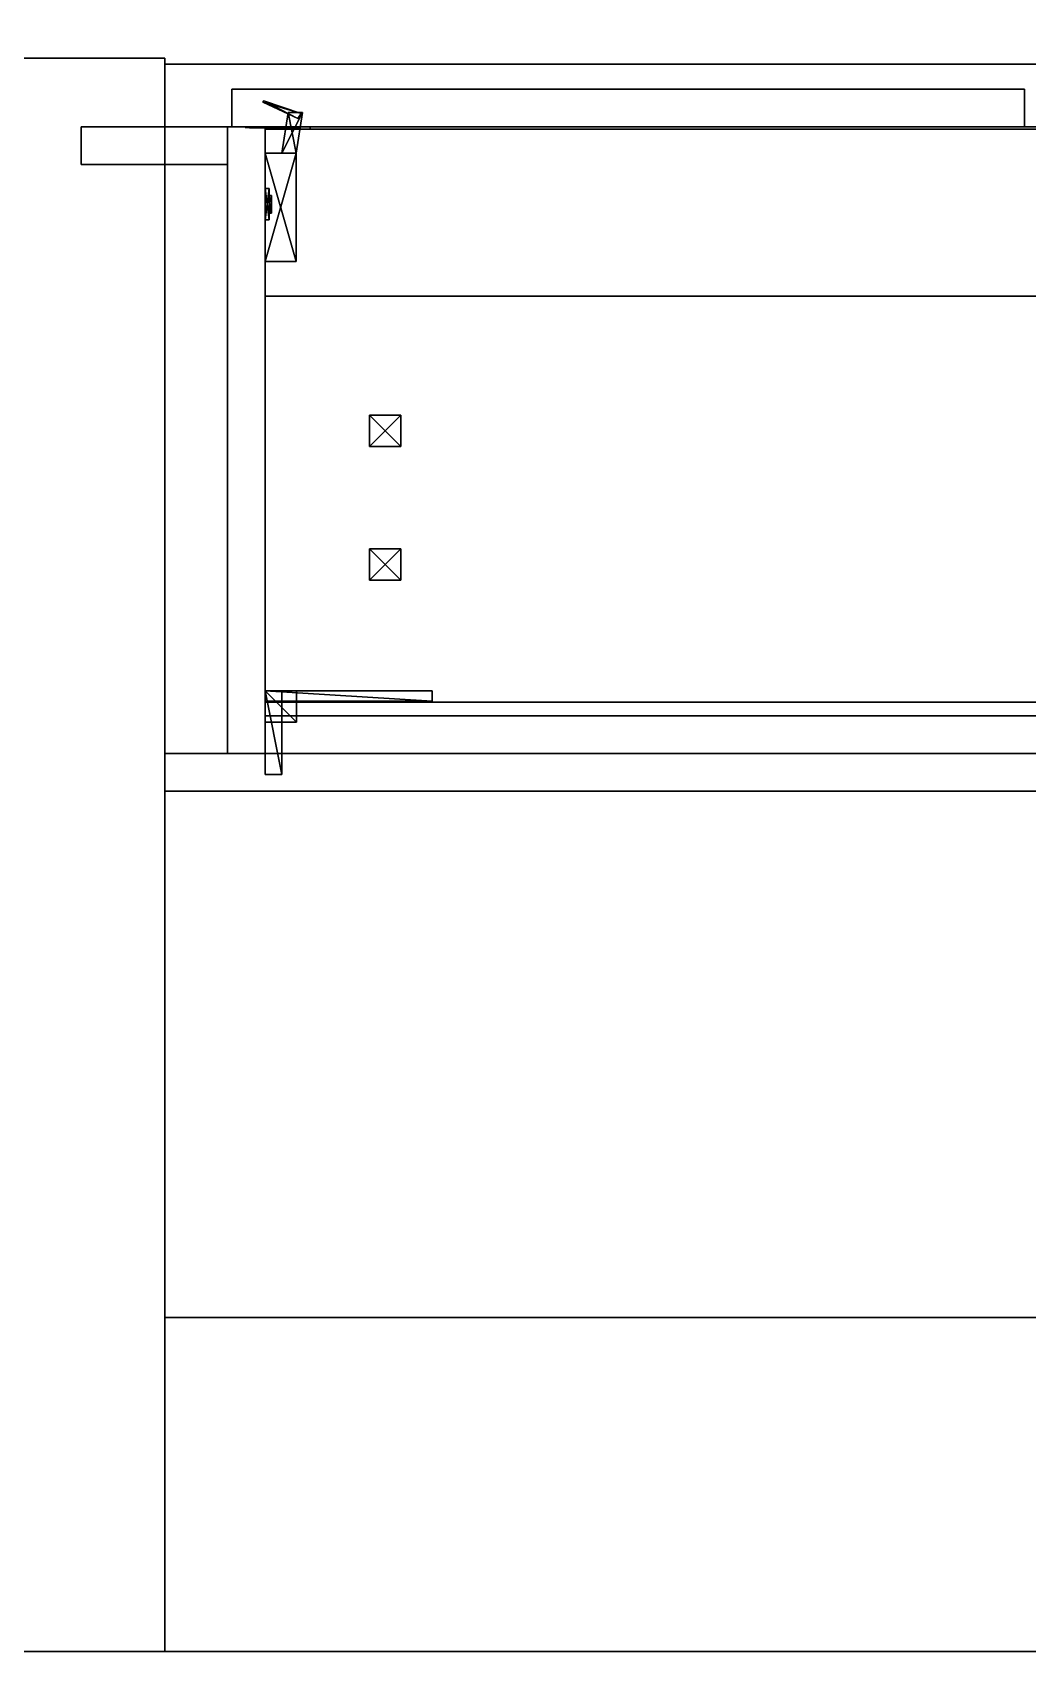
# Model space of a CAD drawing. Extents: x 0 to 6014, y -2463 to 0.
# Drawn here: x 2194 to 2670, y -2463 to -1688 of the extents above; entities that cross this region are included whole.
import ezdxf

# ---------------------------------------------------------------- set-up
doc = ezdxf.new("R2010")
doc.units = 0
for name, color, linetype in [('LAYER0', 7, 'CONTINUOUS'), ('LAYER1', 7, 'CONTINUOUS'), ('LAYER381', 7, 'CONTINUOUS'), ('LAYER426', 7, 'CONTINUOUS'), ('LAYER428', 7, 'CONTINUOUS'), ('LAYER437', 2, 'CONTINUOUS'), ('LAYER438', 7, 'CONTINUOUS'), ('LAYER439', 253, 'CONTINUOUS'), ('LAYER440', 253, 'CONTINUOUS'), ('LAYER441', 253, 'CONTINUOUS'), ('LAYER442', 253, 'CONTINUOUS'), ('LAYER443', 253, 'CONTINUOUS'), ('LAYER444', 253, 'CONTINUOUS'), ('LAYER445', 7, 'CONTINUOUS'), ('LAYER446', 7, 'CONTINUOUS'), ('LAYER447', 7, 'CONTINUOUS'), ('LAYER448', 28, 'CONTINUOUS'), ('LAYER449', 253, 'CONTINUOUS'), ('LAYER450', 28, 'CONTINUOUS'), ('LAYER451', 253, 'CONTINUOUS'), ('LAYER452', 251, 'CONTINUOUS'), ('LAYER459', 253, 'CONTINUOUS'), ('LAYER460', 253, 'CONTINUOUS'), ('LAYER562', 251, 'CONTINUOUS'), ('LAYER564', 251, 'CONTINUOUS')]:
    doc.layers.add(name, color=color, linetype=linetype)

msp = doc.modelspace()

# ---------------------------------------------------------------- linework, layer by layer
at = {"layer": 'LAYER0'}
for points, invisible_edges in [([(1510, -275), (4585, -10), (2107, -1850), (1510, -275)], 7), ([(1510, -10, 5), (2107, -1850, 5), (4585, -10, 5), (1510, -10, 5)], 3), ([(2107, -1850), (4585, -10), (2107, -2463), (2107, -1850)], 3), ([(2107, -2463), (4585, -10), (4585, -650), (2107, -2463)], 5), ([(4585, -10, 5), (2107, -1850, 5), (4585, -650, 5), (4585, -10, 5)], 3), ([(2107, -2463), (4585, -650), (6013.69, -2463), (2107, -2463)], 3), ([(2107, -1850, 5), (6013.69, -2463, 5), (4585, -650, 5), (2107, -1850, 5)], 7), ([(6013.69, -2463, 5), (2107, -1850, 5), (2107, -2463, 5), (6013.69, -2463, 5)], 1), ([(6013.69, -2463, 5), (2107, -2463), (6013.69, -2463), (6013.69, -2463, 5)], 1), ([(2107, -2463), (6013.69, -2463, 5), (2107, -2463, 5), (2107, -2463)], 1)]:
    msp.add_3dface(points, dxfattribs=dict(at, invisible_edges=invisible_edges))
at = {"layer": 'LAYER1'}
for points, invisible_edges in [([(2107, -1850, 5), (150, -1700, 5), (2257, -1700, 5), (2107, -1850, 5)], 5), ([(150, -1700, 2554), (2257, -1700, 5), (150, -1700, 5), (150, -1700, 2554)], 1), ([(2257, -1700, 5), (150, -1700, 2554), (2257, -1700, 2554), (2257, -1700, 5)], 1), ([(2107, -1850, 5), (2257, -1700, 5), (2107, -2463, 5), (2107, -1850, 5)], 3), ([(2107, -2463, 5), (2257, -1700, 5), (2257, -2463, 5), (2107, -2463, 5)], 1), ([(2257, -1700, 5), (2257, -2463, 2554), (2257, -2463, 5), (2257, -1700, 5)], 1), ([(2257, -2463, 2554), (2257, -1700, 5), (2257, -1700, 2554), (2257, -2463, 2554)], 1), ([(2257, -2463, 2554), (2107, -2463, 5), (2257, -2463, 5), (2257, -2463, 2554)], 1), ([(2107, -2463, 5), (2257, -2463, 2554), (2107, -2463, 2554), (2107, -2463, 5)], 1)]:
    msp.add_3dface(points, dxfattribs=dict(at, invisible_edges=invisible_edges))
at = {"layer": 'LAYER381', "invisible_edges": 1}
for points in [[(3612, -1703, 895), (2257, -2303, 895), (2257, -1703, 895), (3612, -1703, 895)], [(2257, -2303, 895), (3612, -1703, 895), (3612, -2303, 895), (2257, -2303, 895)], [(2257, -1703, 915), (3612, -1703, 895), (2257, -1703, 895), (2257, -1703, 915)], [(3612, -1703, 895), (2257, -1703, 915), (3612, -1703, 915), (3612, -1703, 895)], [(2257, -1703, 915), (2257, -2303, 895), (2257, -2303, 915), (2257, -1703, 915)], [(2257, -2303, 895), (2257, -1703, 915), (2257, -1703, 895), (2257, -2303, 895)], [(3612, -2303, 915), (2257, -1703, 915), (2257, -2303, 915), (3612, -2303, 915)], [(2257, -1703, 915), (3612, -2303, 915), (3612, -1703, 915), (2257, -1703, 915)], [(3612, -2303, 915), (2257, -2303, 895), (3612, -2303, 895), (3612, -2303, 915)], [(2257, -2303, 895), (3612, -2303, 915), (2257, -2303, 915), (2257, -2303, 895)]]:
    msp.add_3dface(points, dxfattribs=at)
at = {"layer": 'LAYER426', "invisible_edges": 1}
for points in [[(3035, -2008.4, 543.5), (2305, -1733, 543.5), (2305, -2008.4, 543.5), (3035, -2008.4, 543.5)], [(2305, -1733, 543.5), (3035, -2008.4, 543.5), (3035, -1733, 543.5), (2305, -1733, 543.5)], [(2305, -2008.4, 525.5), (2305, -1733, 543.5), (2305, -1733, 525.5), (2305, -2008.4, 525.5)], [(2305, -1733, 543.5), (2305, -2008.4, 525.5), (2305, -2008.4, 543.5), (2305, -1733, 543.5)], [(3035, -1733, 525.5), (2305, -1733, 543.5), (3035, -1733, 543.5), (3035, -1733, 525.5)], [(2305, -1733, 543.5), (3035, -1733, 525.5), (2305, -1733, 525.5), (2305, -1733, 543.5)], [(3035, -1733, 525.5), (2305, -2008.4, 525.5), (2305, -1733, 525.5), (3035, -1733, 525.5)], [(2305, -2008.4, 525.5), (3035, -1733, 525.5), (3035, -2008.4, 525.5), (2305, -2008.4, 525.5)], [(2305, -2008.4, 525.5), (3035, -2008.4, 543.5), (2305, -2008.4, 543.5), (2305, -2008.4, 525.5)], [(3035, -2008.4, 543.5), (2305, -2008.4, 525.5), (3035, -2008.4, 525.5), (3035, -2008.4, 543.5)]]:
    msp.add_3dface(points, dxfattribs=at)
at = {"layer": 'LAYER428', "invisible_edges": 1}
for points in [[(2305, -2033, 155), (2287, -1733, 155), (2305, -1733, 155), (2305, -2033, 155)], [(2287, -1733, 155), (2305, -2033, 155), (2287, -2033, 155), (2287, -1733, 155)], [(2287, -1733, 155), (2305, -1733, 895), (2305, -1733, 155), (2287, -1733, 155)], [(2305, -1733, 895), (2287, -1733, 155), (2287, -1733, 895), (2305, -1733, 895)], [(2287, -2033, 895), (2305, -1733, 895), (2287, -1733, 895), (2287, -2033, 895)], [(2305, -1733, 895), (2287, -2033, 895), (2305, -2033, 895), (2305, -1733, 895)], [(2287, -1733, 155), (2287, -2033, 895), (2287, -1733, 895), (2287, -1733, 155)], [(2287, -2033, 895), (2287, -1733, 155), (2287, -2033, 155), (2287, -2033, 895)], [(2305, -2033, 155), (2305, -1733, 895), (2305, -2033, 895), (2305, -2033, 155)], [(2305, -1733, 895), (2305, -2033, 155), (2305, -1733, 155), (2305, -1733, 895)], [(2287, -2033, 895), (2305, -2033, 155), (2305, -2033, 895), (2287, -2033, 895)], [(2305, -2033, 155), (2287, -2033, 895), (2287, -2033, 155), (2305, -2033, 155)]]:
    msp.add_3dface(points, dxfattribs=at)
at = {"layer": 'LAYER437'}
for points in [[(2305, -2003, 865.5), (2385, -2008, 865.5), (2385, -2003, 865.5), (2305, -2003, 865.5)], [(2305, -2008, 865.5), (2385, -2008, 865.5), (2305, -2003, 865.5), (2305, -2008, 865.5)], [(2305, -2003, 842.5), (2305, -2008, 865.5), (2305, -2003, 865.5), (2305, -2003, 842.5)], [(2305, -2008, 842.5), (2305, -2008, 865.5), (2305, -2003, 842.5), (2305, -2008, 842.5)], [(2385, -2003, 842.5), (2305, -2003, 865.5), (2385, -2003, 865.5), (2385, -2003, 842.5)], [(2305, -2003, 842.5), (2305, -2003, 865.5), (2385, -2003, 842.5), (2305, -2003, 842.5)], [(2385, -2008, 842.5), (2305, -2003, 842.5), (2385, -2003, 842.5), (2385, -2008, 842.5)], [(2305, -2008, 842.5), (2305, -2003, 842.5), (2385, -2008, 842.5), (2305, -2008, 842.5)], [(2385, -2003, 865.5), (2385, -2008, 842.5), (2385, -2003, 842.5), (2385, -2003, 865.5)], [(2385, -2008, 865.5), (2385, -2008, 842.5), (2385, -2003, 865.5), (2385, -2008, 865.5)], [(2385, -2008, 865.5), (2305, -2008, 842.5), (2385, -2008, 842.5), (2385, -2008, 865.5)], [(2305, -2008, 865.5), (2305, -2008, 842.5), (2385, -2008, 865.5), (2305, -2008, 865.5)]]:
    msp.add_3dface(points, dxfattribs=at)
at = {"layer": 'LAYER438', "invisible_edges": 1}
for points in [[(2305, -2003, 865.5), (2385, -2003, 842.5), (2305, -2003, 842.5), (2305, -2003, 865.5)], [(2385, -2003, 842.5), (2305, -2003, 865.5), (2385, -2003, 865.5), (2385, -2003, 842.5)], [(2305, -2003, 865.5), (2385, -2008, 865.5), (2385, -2003, 865.5), (2305, -2003, 865.5)], [(2385, -2008, 865.5), (2305, -2003, 865.5), (2305, -2008, 865.5), (2385, -2008, 865.5)], [(2305, -2008, 842.5), (2385, -2003, 842.5), (2385, -2008, 842.5), (2305, -2008, 842.5)], [(2385, -2003, 842.5), (2305, -2008, 842.5), (2305, -2003, 842.5), (2385, -2003, 842.5)], [(2305, -2008, 842.5), (2305, -2003, 865.5), (2305, -2003, 842.5), (2305, -2008, 842.5)], [(2305, -2003, 865.5), (2305, -2008, 842.5), (2305, -2008, 865.5), (2305, -2003, 865.5)], [(2385, -2008, 865.5), (2385, -2003, 842.5), (2385, -2003, 865.5), (2385, -2008, 865.5)], [(2385, -2003, 842.5), (2385, -2008, 865.5), (2385, -2008, 842.5), (2385, -2003, 842.5)], [(2385, -2008, 865.5), (2305, -2008, 842.5), (2385, -2008, 842.5), (2385, -2008, 865.5)], [(2305, -2008, 842.5), (2385, -2008, 865.5), (2305, -2008, 865.5), (2305, -2008, 842.5)]]:
    msp.add_3dface(points, dxfattribs=at)
at = {"layer": 'LAYER439'}
for points in [[(2305, -2003, 865.5), (2320, -2018, 865.5), (2320, -2003, 865.5), (2305, -2003, 865.5)], [(2305, -2018, 865.5), (2320, -2018, 865.5), (2305, -2003, 865.5), (2305, -2018, 865.5)], [(2305, -2003, 850.5), (2305, -2018, 865.5), (2305, -2003, 865.5), (2305, -2003, 850.5)], [(2305, -2018, 850.5), (2305, -2018, 865.5), (2305, -2003, 850.5), (2305, -2018, 850.5)], [(2320, -2003, 850.5), (2305, -2003, 865.5), (2320, -2003, 865.5), (2320, -2003, 850.5)], [(2305, -2003, 850.5), (2305, -2003, 865.5), (2320, -2003, 850.5), (2305, -2003, 850.5)], [(2320, -2018, 850.5), (2305, -2003, 850.5), (2320, -2003, 850.5), (2320, -2018, 850.5)], [(2305, -2018, 850.5), (2305, -2003, 850.5), (2320, -2018, 850.5), (2305, -2018, 850.5)], [(2320, -2003, 865.5), (2320, -2018, 850.5), (2320, -2003, 850.5), (2320, -2003, 865.5)], [(2320, -2018, 865.5), (2320, -2018, 850.5), (2320, -2003, 865.5), (2320, -2018, 865.5)], [(2320, -2018, 865.5), (2305, -2018, 850.5), (2320, -2018, 850.5), (2320, -2018, 865.5)], [(2305, -2018, 865.5), (2305, -2018, 850.5), (2320, -2018, 865.5), (2305, -2018, 865.5)]]:
    msp.add_3dface(points, dxfattribs=at)
at = {"layer": 'LAYER440'}
for points in [[(2305, -2003, 865.5), (2320, -2018, 865.5), (2320, -2003, 865.5), (2305, -2003, 865.5)], [(2305, -2018, 865.5), (2320, -2018, 865.5), (2305, -2003, 865.5), (2305, -2018, 865.5)], [(2305, -2003, 850.5), (2305, -2018, 865.5), (2305, -2003, 865.5), (2305, -2003, 850.5)], [(2305, -2018, 850.5), (2305, -2018, 865.5), (2305, -2003, 850.5), (2305, -2018, 850.5)], [(2320, -2003, 850.5), (2305, -2003, 865.5), (2320, -2003, 865.5), (2320, -2003, 850.5)], [(2305, -2003, 850.5), (2305, -2003, 865.5), (2320, -2003, 850.5), (2305, -2003, 850.5)], [(2320, -2018, 850.5), (2305, -2003, 850.5), (2320, -2003, 850.5), (2320, -2018, 850.5)], [(2305, -2018, 850.5), (2305, -2003, 850.5), (2320, -2018, 850.5), (2305, -2018, 850.5)], [(2320, -2003, 865.5), (2320, -2018, 850.5), (2320, -2003, 850.5), (2320, -2003, 865.5)], [(2320, -2018, 865.5), (2320, -2018, 850.5), (2320, -2003, 865.5), (2320, -2018, 865.5)], [(2320, -2018, 865.5), (2305, -2018, 850.5), (2320, -2018, 850.5), (2320, -2018, 865.5)], [(2305, -2018, 865.5), (2305, -2018, 850.5), (2320, -2018, 865.5), (2305, -2018, 865.5)]]:
    msp.add_3dface(points, dxfattribs=at)
at = {"layer": 'LAYER441'}
for points in [[(2305, -2003, 865.5), (2320, -2018, 865.5), (2320, -2003, 865.5), (2305, -2003, 865.5)], [(2305, -2018, 865.5), (2320, -2018, 865.5), (2305, -2003, 865.5), (2305, -2018, 865.5)], [(2305, -2003, 850.5), (2305, -2018, 865.5), (2305, -2003, 865.5), (2305, -2003, 850.5)], [(2305, -2018, 850.5), (2305, -2018, 865.5), (2305, -2003, 850.5), (2305, -2018, 850.5)], [(2320, -2003, 850.5), (2305, -2003, 865.5), (2320, -2003, 865.5), (2320, -2003, 850.5)], [(2305, -2003, 850.5), (2305, -2003, 865.5), (2320, -2003, 850.5), (2305, -2003, 850.5)], [(2320, -2018, 850.5), (2305, -2003, 850.5), (2320, -2003, 850.5), (2320, -2018, 850.5)], [(2305, -2018, 850.5), (2305, -2003, 850.5), (2320, -2018, 850.5), (2305, -2018, 850.5)], [(2320, -2003, 865.5), (2320, -2018, 850.5), (2320, -2003, 850.5), (2320, -2003, 865.5)], [(2320, -2018, 865.5), (2320, -2018, 850.5), (2320, -2003, 865.5), (2320, -2018, 865.5)], [(2320, -2018, 865.5), (2305, -2018, 850.5), (2320, -2018, 850.5), (2320, -2018, 865.5)], [(2305, -2018, 865.5), (2305, -2018, 850.5), (2320, -2018, 865.5), (2305, -2018, 865.5)]]:
    msp.add_3dface(points, dxfattribs=at)
at = {"layer": 'LAYER442'}
for points in [[(2305, -2003, 865.5), (2320, -2018, 865.5), (2320, -2003, 865.5), (2305, -2003, 865.5)], [(2305, -2018, 865.5), (2320, -2018, 865.5), (2305, -2003, 865.5), (2305, -2018, 865.5)], [(2305, -2003, 850.5), (2305, -2018, 865.5), (2305, -2003, 865.5), (2305, -2003, 850.5)], [(2305, -2018, 850.5), (2305, -2018, 865.5), (2305, -2003, 850.5), (2305, -2018, 850.5)], [(2320, -2003, 850.5), (2305, -2003, 865.5), (2320, -2003, 865.5), (2320, -2003, 850.5)], [(2305, -2003, 850.5), (2305, -2003, 865.5), (2320, -2003, 850.5), (2305, -2003, 850.5)], [(2320, -2018, 850.5), (2305, -2003, 850.5), (2320, -2003, 850.5), (2320, -2018, 850.5)], [(2305, -2018, 850.5), (2305, -2003, 850.5), (2320, -2018, 850.5), (2305, -2018, 850.5)], [(2320, -2003, 865.5), (2320, -2018, 850.5), (2320, -2003, 850.5), (2320, -2003, 865.5)], [(2320, -2018, 865.5), (2320, -2018, 850.5), (2320, -2003, 865.5), (2320, -2018, 865.5)], [(2320, -2018, 865.5), (2305, -2018, 850.5), (2320, -2018, 850.5), (2320, -2018, 865.5)], [(2305, -2018, 865.5), (2305, -2018, 850.5), (2320, -2018, 865.5), (2305, -2018, 865.5)]]:
    msp.add_3dface(points, dxfattribs=at)
at = {"layer": 'LAYER443'}
for points in [[(2305, -2003, 865.5), (2313, -2043, 865.5), (2313, -2003, 865.5), (2305, -2003, 865.5)], [(2305, -2043, 865.5), (2313, -2043, 865.5), (2305, -2003, 865.5), (2305, -2043, 865.5)], [(2305, -2003, 857.5), (2305, -2043, 865.5), (2305, -2003, 865.5), (2305, -2003, 857.5)], [(2305, -2043, 857.5), (2305, -2043, 865.5), (2305, -2003, 857.5), (2305, -2043, 857.5)], [(2313, -2003, 857.5), (2305, -2003, 865.5), (2313, -2003, 865.5), (2313, -2003, 857.5)], [(2305, -2003, 857.5), (2305, -2003, 865.5), (2313, -2003, 857.5), (2305, -2003, 857.5)], [(2313, -2043, 857.5), (2305, -2003, 857.5), (2313, -2003, 857.5), (2313, -2043, 857.5)], [(2305, -2043, 857.5), (2305, -2003, 857.5), (2313, -2043, 857.5), (2305, -2043, 857.5)], [(2313, -2003, 865.5), (2313, -2043, 857.5), (2313, -2003, 857.5), (2313, -2003, 865.5)], [(2313, -2043, 865.5), (2313, -2043, 857.5), (2313, -2003, 865.5), (2313, -2043, 865.5)], [(2313, -2043, 865.5), (2305, -2043, 857.5), (2313, -2043, 857.5), (2313, -2043, 865.5)], [(2305, -2043, 865.5), (2305, -2043, 857.5), (2313, -2043, 865.5), (2305, -2043, 865.5)]]:
    msp.add_3dface(points, dxfattribs=at)
at = {"layer": 'LAYER444'}
for points in [[(2305, -2003, 865.5), (2385, -2008, 865.5), (2385, -2003, 865.5), (2305, -2003, 865.5)], [(2305, -2008, 865.5), (2385, -2008, 865.5), (2305, -2003, 865.5), (2305, -2008, 865.5)], [(2305, -2003, 849.5), (2305, -2008, 865.5), (2305, -2003, 865.5), (2305, -2003, 849.5)], [(2305, -2008, 849.5), (2305, -2008, 865.5), (2305, -2003, 849.5), (2305, -2008, 849.5)], [(2385, -2003, 849.5), (2305, -2003, 865.5), (2385, -2003, 865.5), (2385, -2003, 849.5)], [(2305, -2003, 849.5), (2305, -2003, 865.5), (2385, -2003, 849.5), (2305, -2003, 849.5)], [(2385, -2008, 849.5), (2305, -2003, 849.5), (2385, -2003, 849.5), (2385, -2008, 849.5)], [(2305, -2008, 849.5), (2305, -2003, 849.5), (2385, -2008, 849.5), (2305, -2008, 849.5)], [(2385, -2003, 865.5), (2385, -2008, 849.5), (2385, -2003, 849.5), (2385, -2003, 865.5)], [(2385, -2008, 865.5), (2385, -2008, 849.5), (2385, -2003, 865.5), (2385, -2008, 865.5)], [(2385, -2008, 865.5), (2305, -2008, 849.5), (2385, -2008, 849.5), (2385, -2008, 865.5)], [(2305, -2008, 865.5), (2305, -2008, 849.5), (2385, -2008, 865.5), (2305, -2008, 865.5)]]:
    msp.add_3dface(points, dxfattribs=at)
at = {"layer": 'LAYER445', "invisible_edges": 1}
for points in [[(2305, -2033, 156), (3035, -1733, 156), (3035, -2033, 156), (2305, -2033, 156)], [(3035, -1733, 156), (2305, -2033, 156), (2305, -1733, 156), (3035, -1733, 156)], [(2305, -1733, 174), (3035, -1733, 156), (2305, -1733, 156), (2305, -1733, 174)], [(3035, -1733, 156), (2305, -1733, 174), (3035, -1733, 174), (3035, -1733, 156)], [(2305, -2033, 156), (2305, -1733, 174), (2305, -1733, 156), (2305, -2033, 156)], [(2305, -1733, 174), (2305, -2033, 156), (2305, -2033, 174), (2305, -1733, 174)], [(2305, -1733, 174), (3035, -2033, 174), (3035, -1733, 174), (2305, -1733, 174)], [(3035, -2033, 174), (2305, -1733, 174), (2305, -2033, 174), (3035, -2033, 174)], [(3035, -2033, 174), (2305, -2033, 156), (3035, -2033, 156), (3035, -2033, 174)], [(2305, -2033, 156), (3035, -2033, 174), (2305, -2033, 174), (2305, -2033, 156)]]:
    msp.add_3dface(points, dxfattribs=at)
at = {"layer": 'LAYER446', "invisible_edges": 1}
for points in [[(2305, -1814, 876.5), (3035, -1734, 876.5), (3035, -1814, 876.5), (2305, -1814, 876.5)], [(3035, -1734, 876.5), (2305, -1814, 876.5), (2305, -1734, 876.5), (3035, -1734, 876.5)], [(2305, -1734, 894.5), (3035, -1734, 876.5), (2305, -1734, 876.5), (2305, -1734, 894.5)], [(3035, -1734, 876.5), (2305, -1734, 894.5), (3035, -1734, 894.5), (3035, -1734, 876.5)], [(2305, -1814, 876.5), (2305, -1734, 894.5), (2305, -1734, 876.5), (2305, -1814, 876.5)], [(2305, -1734, 894.5), (2305, -1814, 876.5), (2305, -1814, 894.5), (2305, -1734, 894.5)], [(2305, -1734, 894.5), (3035, -1814, 894.5), (3035, -1734, 894.5), (2305, -1734, 894.5)], [(3035, -1814, 894.5), (2305, -1734, 894.5), (2305, -1814, 894.5), (3035, -1814, 894.5)], [(3035, -1814, 894.5), (2305, -1814, 876.5), (3035, -1814, 876.5), (3035, -1814, 894.5)], [(2305, -1814, 876.5), (3035, -1814, 894.5), (2305, -1814, 894.5), (2305, -1814, 876.5)]]:
    msp.add_3dface(points, dxfattribs=at)
at = {"layer": 'LAYER447', "invisible_edges": 1}
for points in [[(2305, -2015, 775), (3035, -2033, 775), (2305, -2033, 775), (2305, -2015, 775)], [(3035, -2033, 775), (2305, -2015, 775), (3035, -2015, 775), (3035, -2033, 775)], [(2305, -2033, 895), (2305, -2015, 775), (2305, -2033, 775), (2305, -2033, 895)], [(2305, -2015, 775), (2305, -2033, 895), (2305, -2015, 895), (2305, -2015, 775)], [(3035, -2015, 895), (2305, -2033, 895), (3035, -2033, 895), (3035, -2015, 895)], [(2305, -2033, 895), (3035, -2015, 895), (2305, -2015, 895), (2305, -2033, 895)], [(2305, -2015, 775), (3035, -2015, 895), (3035, -2015, 775), (2305, -2015, 775)], [(3035, -2015, 895), (2305, -2015, 775), (2305, -2015, 895), (3035, -2015, 895)], [(2305, -2033, 895), (3035, -2033, 775), (3035, -2033, 895), (2305, -2033, 895)], [(3035, -2033, 775), (2305, -2033, 895), (2305, -2033, 775), (3035, -2033, 775)]]:
    msp.add_3dface(points, dxfattribs=at)
at = {"layer": 'LAYER448'}
for points, invisible_edges in [([(2296.49, -1733.25, 253.0251), (2295.5, -1733.25, 258), (2297.5, -1733.25, 258), (2297.5, -1733.25, 252.5)], 10), ([(2295.5, -1733.25, 258), (2296.49, -1733.25, 262.9749), (2297.5, -1733.25, 263.5), (2297.5, -1733.25, 258)], 10), ([(2299.308, -1733.25, 248.8076), (2296.49, -1733.25, 253.0251), (2297.5, -1733.25, 252.5), (2301, -1733.25, 252.5)], 10), ([(2296.49, -1733.25, 262.9749), (2299.308, -1733.25, 267.1924), (2301, -1733.25, 263.5), (2297.5, -1733.25, 263.5)], 10), ([(2297.5, -1733.5, 263.5), (2297.5, -1733.5, 252.5), (2304.5, -1733.5, 252.5), (2304.291, -1733.5, 263.3167)], 4), ([(2303.525, -1733.25, 245.9896), (2299.308, -1733.25, 248.8076), (2301, -1733.25, 252.5), (2304.5, -1733.25, 252.5)], 10), ([(2299.308, -1733.25, 267.1924), (2303.525, -1733.25, 270.0104), (2304.5, -1733.25, 263.5), (2301, -1733.25, 263.5)], 10), ([(2308.5, -1733.25, 245), (2303.525, -1733.25, 245.9896), (2304.5, -1733.25, 252.5), (2308.5, -1733.25, 249)], 2), ([(2303.525, -1733.25, 270.0104), (2308.5, -1733.25, 271), (2308.5, -1733.25, 267), (2304.5, -1733.25, 263.5)], 8), ([(2304.291, -1733.5, 263.3167), (2304.5, -1733.5, 252.5), (2308.5, -1733.5, 249), (2308.5, -1733.5, 267)], 5), ([(2308.5, -1733.5, 267), (2308.5, -1733.5, 249), (2321.5, -1733.5, 249), (2321.5, -1733.5, 267)], 1), ([(2326.5, -1734, 237), (2321.5, -1734, 249), (2308.5, -1734, 249), (2308.5, -1734, 237)], 1), ([(2326.5, -1734, 279), (2321.5, -1734, 267), (2308.5, -1734, 267), (2308.5, -1734, 279)], 1), ([(2326.5, -1734, 279), (2326.5, -1734, 237), (2321.5, -1734, 249), (2321.5, -1734, 267)], 10)]:
    msp.add_3dface(points, dxfattribs=dict(at, invisible_edges=invisible_edges))
for points in [[(2308.5, -1733, 249), (2308.5, -1733, 237), (2308.5, -1733, 249)], [(2308.5, -1733, 267), (2308.5, -1733, 279), (2308.5, -1733, 267)], [(2321.5, -1734, 249), (2321.5, -1733, 249), (2308.5, -1733, 249), (2308.5, -1734, 249)], [(2308.5, -1734, 249), (2308.5, -1733, 249), (2308.5, -1733, 237), (2308.5, -1734, 237)], [(2308.5, -1734, 237), (2308.5, -1733, 237), (2326.5, -1733, 237), (2326.5, -1734, 237)], [(2321.5, -1734, 267), (2321.5, -1733, 267), (2308.5, -1733, 267), (2308.5, -1734, 267)], [(2308.5, -1734, 267), (2308.5, -1733, 267), (2308.5, -1733, 279), (2308.5, -1734, 279)], [(2308.5, -1734, 279), (2308.5, -1733, 279), (2326.5, -1733, 279), (2326.5, -1734, 279)], [(2326.5, -1733, 237), (2308.5, -1733, 237), (2308.5, -1733, 279), (2326.5, -1733, 279)], [(2326.5, -1734, 237), (2308.5, -1734, 237), (2308.5, -1734, 237), (2326.5, -1734, 237)], [(2326.5, -1734, 279), (2308.5, -1734, 279), (2308.5, -1734, 279), (2326.5, -1734, 279)], [(2321.5, -1733, 249), (2321.5, -1733, 267), (2321.5, -1733, 249)], [(2321.5, -1734, 249), (2321.5, -1733, 249), (2321.5, -1733, 267), (2321.5, -1734, 267)], [(2326.5, -1734, 279), (2326.5, -1733, 279), (2326.5, -1734, 279)], [(2326.5, -1733, 237), (2326.5, -1733, 279), (2326.5, -1734, 279), (2326.5, -1734, 237)]]:
    msp.add_3dface(points, dxfattribs=at)
at = {"layer": 'LAYER449'}
for points in [[(2303.918, -1721.077, 252.3477), (2304.409, -1720.5, 252.3477), (2320.692, -1728.925, 252.3477), (2303.918, -1721.077, 252.3477)], [(2303.918, -1721.077, 263.652), (2322.182, -1726.544, 263.652), (2304.409, -1720.5, 263.652), (2303.918, -1721.077, 263.652)], [(2320.692, -1728.925, 263.652), (2322.182, -1726.544, 263.652), (2303.918, -1721.077, 263.652), (2320.692, -1728.925, 263.652)], [(2320.692, -1728.925, 252.3477), (2304.409, -1720.5, 252.3477), (2322.182, -1726.544, 252.3477), (2320.692, -1728.925, 252.3477)], [(2304.409, -1720.5, 252.3477), (2304.409, -1720.5, 263.652), (2322.182, -1726.544, 252.3477), (2304.409, -1720.5, 252.3477)], [(2322.182, -1726.544, 252.3477), (2304.409, -1720.5, 263.652), (2322.182, -1726.544, 263.652), (2322.182, -1726.544, 252.3477)], [(2315.942, -1726.135, 251.2174), (2322.906, -1726.135, 251.2174), (2312.958, -1745.5, 251.2174), (2315.942, -1726.135, 251.2174)], [(2312.958, -1745.5, 251.2174), (2322.906, -1726.135, 251.2174), (2319.921, -1745.5, 251.2174), (2312.958, -1745.5, 251.2174)], [(2312.958, -1745.5, 264.7826), (2319.921, -1745.5, 264.7826), (2315.942, -1726.135, 264.7826), (2312.958, -1745.5, 264.7826)], [(2315.942, -1726.135, 264.7826), (2319.921, -1745.5, 264.7826), (2322.906, -1726.135, 264.7826), (2315.942, -1726.135, 264.7826)], [(2322.906, -1726.135, 251.2174), (2322.906, -1726.135, 264.7826), (2319.921, -1745.5, 251.2174), (2322.906, -1726.135, 251.2174)], [(2319.921, -1745.5, 251.2174), (2322.906, -1726.135, 264.7826), (2319.921, -1745.5, 264.7826), (2319.921, -1745.5, 251.2174)], [(2305, -1745.5, 251.2174), (2319.921, -1745.5, 251.2174), (2305, -1797.5, 251.2174), (2305, -1745.5, 251.2174)], [(2305, -1797.5, 251.2174), (2319.921, -1745.5, 251.2174), (2319.921, -1797.5, 251.2174), (2305, -1797.5, 251.2174)], [(2305, -1797.5, 264.7826), (2319.921, -1797.5, 264.7826), (2305, -1745.5, 264.7826), (2305, -1797.5, 264.7826)], [(2305, -1745.5, 264.7826), (2319.921, -1797.5, 264.7826), (2319.921, -1745.5, 264.7826), (2305, -1745.5, 264.7826)], [(2319.921, -1745.5, 251.2174), (2319.921, -1745.5, 264.7826), (2319.921, -1797.5, 251.2174), (2319.921, -1745.5, 251.2174)], [(2319.921, -1797.5, 251.2174), (2319.921, -1745.5, 264.7826), (2319.921, -1797.5, 264.7826), (2319.921, -1797.5, 251.2174)], [(2306.99, -1762.5, 284), (2305, -1762.5, 284), (2305, -1777.5, 284), (2306.99, -1762.5, 284)], [(2306.99, -1762.5, 284), (2305, -1777.5, 284), (2306.99, -1777.5, 284), (2306.99, -1762.5, 284)], [(2306.99, -1777.5, 232), (2305, -1777.5, 232), (2305, -1762.5, 232), (2306.99, -1777.5, 232)], [(2306.99, -1777.5, 232), (2305, -1762.5, 232), (2306.99, -1762.5, 232), (2306.99, -1777.5, 232)], [(2305, -1762.5, 232), (2305, -1762.5, 284), (2306.99, -1762.5, 284), (2305, -1762.5, 232)], [(2305, -1762.5, 232), (2306.99, -1762.5, 284), (2306.99, -1762.5, 232), (2305, -1762.5, 232)], [(2306.99, -1762.5, 232), (2306.99, -1762.5, 284), (2306.99, -1777.5, 284), (2306.99, -1762.5, 232)], [(2306.99, -1762.5, 232), (2306.99, -1777.5, 284), (2306.99, -1777.5, 232), (2306.99, -1762.5, 232)], [(2307.984, -1765.757, 276.0869), (2307.984, -1770, 271.2909), (2306.99, -1765.757, 276.0869), (2307.984, -1765.757, 276.0869)], [(2306.99, -1765.757, 276.0869), (2307.984, -1770, 271.2909), (2306.99, -1770, 271.2909), (2306.99, -1765.757, 276.0869)], [(2306.99, -1770, 280.883), (2306.99, -1770, 271.2909), (2306.99, -1765.757, 276.0869), (2306.99, -1770, 280.883)], [(2306.99, -1770, 280.883), (2307.984, -1770, 280.883), (2306.99, -1765.757, 276.0869), (2306.99, -1770, 280.883)], [(2306.99, -1765.757, 276.0869), (2307.984, -1770, 280.883), (2307.984, -1765.757, 276.0869), (2306.99, -1765.757, 276.0869)], [(2307.984, -1765.757, 239.913), (2307.984, -1770, 235.117), (2306.99, -1765.757, 239.913), (2307.984, -1765.757, 239.913)], [(2306.99, -1765.757, 239.913), (2307.984, -1770, 235.117), (2306.99, -1770, 235.117), (2306.99, -1765.757, 239.913)], [(2306.99, -1770, 244.7091), (2306.99, -1770, 235.117), (2306.99, -1765.757, 239.913), (2306.99, -1770, 244.7091)], [(2306.99, -1770, 244.7091), (2307.984, -1770, 244.7091), (2306.99, -1765.757, 239.913), (2306.99, -1770, 244.7091)], [(2306.99, -1765.757, 239.913), (2307.984, -1770, 244.7091), (2307.984, -1765.757, 239.913), (2306.99, -1765.757, 239.913)], [(2307.984, -1770, 280.883), (2307.984, -1774.243, 276.0869), (2307.984, -1765.757, 276.0869), (2307.984, -1770, 280.883)], [(2307.984, -1765.757, 276.0869), (2307.984, -1774.243, 276.0869), (2307.984, -1770, 271.2909), (2307.984, -1765.757, 276.0869)], [(2307.984, -1770, 244.7091), (2307.984, -1774.243, 239.913), (2307.984, -1765.757, 239.913), (2307.984, -1770, 244.7091)], [(2307.984, -1765.757, 239.913), (2307.984, -1774.243, 239.913), (2307.984, -1770, 235.117), (2307.984, -1765.757, 239.913)], [(2307.984, -1770, 271.2909), (2307.984, -1774.243, 276.0869), (2306.99, -1770, 271.2909), (2307.984, -1770, 271.2909)], [(2306.99, -1770, 271.2909), (2307.984, -1774.243, 276.0869), (2306.99, -1774.243, 276.0869), (2306.99, -1770, 271.2909)], [(2307.984, -1774.243, 276.0869), (2307.984, -1770, 280.883), (2306.99, -1774.243, 276.0869), (2307.984, -1774.243, 276.0869)], [(2306.99, -1774.243, 276.0869), (2307.984, -1770, 280.883), (2306.99, -1770, 280.883), (2306.99, -1774.243, 276.0869)], [(2306.99, -1770, 280.883), (2306.99, -1774.243, 276.0869), (2306.99, -1770, 271.2909), (2306.99, -1770, 280.883)], [(2307.984, -1770, 235.117), (2307.984, -1774.243, 239.913), (2306.99, -1770, 235.117), (2307.984, -1770, 235.117)], [(2306.99, -1770, 235.117), (2307.984, -1774.243, 239.913), (2306.99, -1774.243, 239.913), (2306.99, -1770, 235.117)], [(2307.984, -1774.243, 239.913), (2307.984, -1770, 244.7091), (2306.99, -1774.243, 239.913), (2307.984, -1774.243, 239.913)], [(2306.99, -1774.243, 239.913), (2307.984, -1770, 244.7091), (2306.99, -1770, 244.7091), (2306.99, -1774.243, 239.913)], [(2306.99, -1770, 244.7091), (2306.99, -1774.243, 239.913), (2306.99, -1770, 235.117), (2306.99, -1770, 244.7091)], [(2306.99, -1777.5, 284), (2305, -1777.5, 284), (2305, -1777.5, 232), (2306.99, -1777.5, 284)], [(2306.99, -1777.5, 284), (2305, -1777.5, 232), (2306.99, -1777.5, 232), (2306.99, -1777.5, 284)], [(2305, -1797.5, 251.2174), (2319.921, -1797.5, 251.2174), (2305, -1797.5, 264.7826), (2305, -1797.5, 251.2174)], [(2305, -1797.5, 264.7826), (2319.921, -1797.5, 251.2174), (2319.921, -1797.5, 264.7826), (2305, -1797.5, 264.7826)]]:
    msp.add_3dface(points, dxfattribs=at)
at = {"layer": 'LAYER450'}
for points, invisible_edges in [([(2296.49, -1733.25, 787.0251), (2295.5, -1733.25, 792), (2297.5, -1733.25, 792), (2297.5, -1733.25, 786.5)], 10), ([(2295.5, -1733.25, 792), (2296.49, -1733.25, 796.9749), (2297.5, -1733.25, 797.5), (2297.5, -1733.25, 792)], 10), ([(2299.308, -1733.25, 782.8076), (2296.49, -1733.25, 787.0251), (2297.5, -1733.25, 786.5), (2301, -1733.25, 786.5)], 10), ([(2296.49, -1733.25, 796.9749), (2299.308, -1733.25, 801.1924), (2301, -1733.25, 797.5), (2297.5, -1733.25, 797.5)], 10), ([(2297.5, -1733.5, 797.5), (2297.5, -1733.5, 786.5), (2304.5, -1733.5, 786.5), (2304.291, -1733.5, 797.3167)], 4), ([(2303.525, -1733.25, 779.9896), (2299.308, -1733.25, 782.8076), (2301, -1733.25, 786.5), (2304.5, -1733.25, 786.5)], 10), ([(2299.308, -1733.25, 801.1924), (2303.525, -1733.25, 804.0104), (2304.5, -1733.25, 797.5), (2301, -1733.25, 797.5)], 10), ([(2308.5, -1733.25, 779), (2303.525, -1733.25, 779.9896), (2304.5, -1733.25, 786.5), (2308.5, -1733.25, 783)], 2), ([(2303.525, -1733.25, 804.0104), (2308.5, -1733.25, 805), (2308.5, -1733.25, 801), (2304.5, -1733.25, 797.5)], 8), ([(2304.291, -1733.5, 797.3167), (2304.5, -1733.5, 786.5), (2308.5, -1733.5, 783), (2308.5, -1733.5, 801)], 5), ([(2308.5, -1733.5, 801), (2308.5, -1733.5, 783), (2321.5, -1733.5, 783), (2321.5, -1733.5, 801)], 1), ([(2326.5, -1734, 771), (2321.5, -1734, 783), (2308.5, -1734, 783), (2308.5, -1734, 771)], 1), ([(2326.5, -1734, 813), (2321.5, -1734, 801), (2308.5, -1734, 801), (2308.5, -1734, 813)], 1), ([(2326.5, -1734, 813), (2326.5, -1734, 771), (2321.5, -1734, 783), (2321.5, -1734, 801)], 10)]:
    msp.add_3dface(points, dxfattribs=dict(at, invisible_edges=invisible_edges))
for points in [[(2308.5, -1733, 783), (2308.5, -1733, 771), (2308.5, -1733, 783)], [(2308.5, -1733, 801), (2308.5, -1733, 813), (2308.5, -1733, 801)], [(2321.5, -1734, 783), (2321.5, -1733, 783), (2308.5, -1733, 783), (2308.5, -1734, 783)], [(2308.5, -1734, 783), (2308.5, -1733, 783), (2308.5, -1733, 771), (2308.5, -1734, 771)], [(2308.5, -1734, 771), (2308.5, -1733, 771), (2326.5, -1733, 771), (2326.5, -1734, 771)], [(2321.5, -1734, 801), (2321.5, -1733, 801), (2308.5, -1733, 801), (2308.5, -1734, 801)], [(2308.5, -1734, 801), (2308.5, -1733, 801), (2308.5, -1733, 813), (2308.5, -1734, 813)], [(2308.5, -1734, 813), (2308.5, -1733, 813), (2326.5, -1733, 813), (2326.5, -1734, 813)], [(2326.5, -1733, 771), (2308.5, -1733, 771), (2308.5, -1733, 813), (2326.5, -1733, 813)], [(2326.5, -1734, 771), (2308.5, -1734, 771), (2308.5, -1734, 771), (2326.5, -1734, 771)], [(2326.5, -1734, 813), (2308.5, -1734, 813), (2308.5, -1734, 813), (2326.5, -1734, 813)], [(2321.5, -1733, 783), (2321.5, -1733, 801), (2321.5, -1733, 783)], [(2321.5, -1734, 783), (2321.5, -1733, 783), (2321.5, -1733, 801), (2321.5, -1734, 801)], [(2326.5, -1734, 813), (2326.5, -1733, 813), (2326.5, -1734, 813)], [(2326.5, -1733, 771), (2326.5, -1733, 813), (2326.5, -1734, 813), (2326.5, -1734, 771)]]:
    msp.add_3dface(points, dxfattribs=at)
at = {"layer": 'LAYER451'}
for points in [[(2303.918, -1721.077, 786.3477), (2304.409, -1720.5, 786.3477), (2320.692, -1728.925, 786.3477), (2303.918, -1721.077, 786.3477)], [(2303.918, -1721.077, 797.652), (2322.182, -1726.544, 797.652), (2304.409, -1720.5, 797.652), (2303.918, -1721.077, 797.652)], [(2320.692, -1728.925, 797.652), (2322.182, -1726.544, 797.652), (2303.918, -1721.077, 797.652), (2320.692, -1728.925, 797.652)], [(2320.692, -1728.925, 786.3477), (2304.409, -1720.5, 786.3477), (2322.182, -1726.544, 786.3477), (2320.692, -1728.925, 786.3477)], [(2304.409, -1720.5, 786.3477), (2304.409, -1720.5, 797.652), (2322.182, -1726.544, 786.3477), (2304.409, -1720.5, 786.3477)], [(2322.182, -1726.544, 786.3477), (2304.409, -1720.5, 797.652), (2322.182, -1726.544, 797.652), (2322.182, -1726.544, 786.3477)], [(2315.942, -1726.135, 785.2174), (2322.906, -1726.135, 785.2174), (2312.958, -1745.5, 785.2174), (2315.942, -1726.135, 785.2174)], [(2312.958, -1745.5, 785.2174), (2322.906, -1726.135, 785.2174), (2319.921, -1745.5, 785.2174), (2312.958, -1745.5, 785.2174)], [(2312.958, -1745.5, 798.7826), (2319.921, -1745.5, 798.7826), (2315.942, -1726.135, 798.7826), (2312.958, -1745.5, 798.7826)], [(2315.942, -1726.135, 798.7826), (2319.921, -1745.5, 798.7826), (2322.906, -1726.135, 798.7826), (2315.942, -1726.135, 798.7826)], [(2322.906, -1726.135, 785.2174), (2322.906, -1726.135, 798.7826), (2319.921, -1745.5, 785.2174), (2322.906, -1726.135, 785.2174)], [(2319.921, -1745.5, 785.2174), (2322.906, -1726.135, 798.7826), (2319.921, -1745.5, 798.7826), (2319.921, -1745.5, 785.2174)], [(2305, -1745.5, 785.2174), (2319.921, -1745.5, 785.2174), (2305, -1797.5, 785.2174), (2305, -1745.5, 785.2174)], [(2305, -1797.5, 785.2174), (2319.921, -1745.5, 785.2174), (2319.921, -1797.5, 785.2174), (2305, -1797.5, 785.2174)], [(2305, -1797.5, 798.7826), (2319.921, -1797.5, 798.7826), (2305, -1745.5, 798.7826), (2305, -1797.5, 798.7826)], [(2305, -1745.5, 798.7826), (2319.921, -1797.5, 798.7826), (2319.921, -1745.5, 798.7826), (2305, -1745.5, 798.7826)], [(2319.921, -1745.5, 785.2174), (2319.921, -1745.5, 798.7826), (2319.921, -1797.5, 785.2174), (2319.921, -1745.5, 785.2174)], [(2319.921, -1797.5, 785.2174), (2319.921, -1745.5, 798.7826), (2319.921, -1797.5, 798.7826), (2319.921, -1797.5, 785.2174)], [(2306.99, -1762.5, 818), (2305, -1762.5, 818), (2305, -1777.5, 818), (2306.99, -1762.5, 818)], [(2306.99, -1762.5, 818), (2305, -1777.5, 818), (2306.99, -1777.5, 818), (2306.99, -1762.5, 818)], [(2306.99, -1777.5, 766), (2305, -1777.5, 766), (2305, -1762.5, 766), (2306.99, -1777.5, 766)], [(2306.99, -1777.5, 766), (2305, -1762.5, 766), (2306.99, -1762.5, 766), (2306.99, -1777.5, 766)], [(2305, -1762.5, 766), (2305, -1762.5, 818), (2306.99, -1762.5, 818), (2305, -1762.5, 766)], [(2305, -1762.5, 766), (2306.99, -1762.5, 818), (2306.99, -1762.5, 766), (2305, -1762.5, 766)], [(2306.99, -1762.5, 766), (2306.99, -1762.5, 818), (2306.99, -1777.5, 818), (2306.99, -1762.5, 766)], [(2306.99, -1762.5, 766), (2306.99, -1777.5, 818), (2306.99, -1777.5, 766), (2306.99, -1762.5, 766)], [(2307.984, -1765.757, 810.087), (2307.984, -1770, 805.291), (2306.99, -1765.757, 810.087), (2307.984, -1765.757, 810.087)], [(2306.99, -1765.757, 810.087), (2307.984, -1770, 805.291), (2306.99, -1770, 805.291), (2306.99, -1765.757, 810.087)], [(2306.99, -1770, 814.883), (2306.99, -1770, 805.291), (2306.99, -1765.757, 810.087), (2306.99, -1770, 814.883)], [(2306.99, -1770, 814.883), (2307.984, -1770, 814.883), (2306.99, -1765.757, 810.087), (2306.99, -1770, 814.883)], [(2306.99, -1765.757, 810.087), (2307.984, -1770, 814.883), (2307.984, -1765.757, 810.087), (2306.99, -1765.757, 810.087)], [(2307.984, -1765.757, 773.913), (2307.984, -1770, 769.117), (2306.99, -1765.757, 773.913), (2307.984, -1765.757, 773.913)], [(2306.99, -1765.757, 773.913), (2307.984, -1770, 769.117), (2306.99, -1770, 769.117), (2306.99, -1765.757, 773.913)], [(2306.99, -1770, 778.709), (2306.99, -1770, 769.117), (2306.99, -1765.757, 773.913), (2306.99, -1770, 778.709)], [(2306.99, -1770, 778.709), (2307.984, -1770, 778.709), (2306.99, -1765.757, 773.913), (2306.99, -1770, 778.709)], [(2306.99, -1765.757, 773.913), (2307.984, -1770, 778.709), (2307.984, -1765.757, 773.913), (2306.99, -1765.757, 773.913)], [(2307.984, -1770, 814.883), (2307.984, -1774.243, 810.087), (2307.984, -1765.757, 810.087), (2307.984, -1770, 814.883)], [(2307.984, -1765.757, 810.087), (2307.984, -1774.243, 810.087), (2307.984, -1770, 805.291), (2307.984, -1765.757, 810.087)], [(2307.984, -1770, 778.709), (2307.984, -1774.243, 773.913), (2307.984, -1765.757, 773.913), (2307.984, -1770, 778.709)], [(2307.984, -1765.757, 773.913), (2307.984, -1774.243, 773.913), (2307.984, -1770, 769.117), (2307.984, -1765.757, 773.913)], [(2307.984, -1770, 805.291), (2307.984, -1774.243, 810.087), (2306.99, -1770, 805.291), (2307.984, -1770, 805.291)], [(2306.99, -1770, 805.291), (2307.984, -1774.243, 810.087), (2306.99, -1774.243, 810.087), (2306.99, -1770, 805.291)], [(2307.984, -1774.243, 810.087), (2307.984, -1770, 814.883), (2306.99, -1774.243, 810.087), (2307.984, -1774.243, 810.087)], [(2306.99, -1774.243, 810.087), (2307.984, -1770, 814.883), (2306.99, -1770, 814.883), (2306.99, -1774.243, 810.087)], [(2306.99, -1770, 814.883), (2306.99, -1774.243, 810.087), (2306.99, -1770, 805.291), (2306.99, -1770, 814.883)], [(2307.984, -1770, 769.117), (2307.984, -1774.243, 773.913), (2306.99, -1770, 769.117), (2307.984, -1770, 769.117)], [(2306.99, -1770, 769.117), (2307.984, -1774.243, 773.913), (2306.99, -1774.243, 773.913), (2306.99, -1770, 769.117)], [(2307.984, -1774.243, 773.913), (2307.984, -1770, 778.709), (2306.99, -1774.243, 773.913), (2307.984, -1774.243, 773.913)], [(2306.99, -1774.243, 773.913), (2307.984, -1770, 778.709), (2306.99, -1770, 778.709), (2306.99, -1774.243, 773.913)], [(2306.99, -1770, 778.709), (2306.99, -1774.243, 773.913), (2306.99, -1770, 769.117), (2306.99, -1770, 778.709)], [(2306.99, -1777.5, 818), (2305, -1777.5, 818), (2305, -1777.5, 766), (2306.99, -1777.5, 818)], [(2306.99, -1777.5, 818), (2305, -1777.5, 766), (2306.99, -1777.5, 766), (2306.99, -1777.5, 818)], [(2305, -1797.5, 785.2174), (2319.921, -1797.5, 785.2174), (2305, -1797.5, 798.7826), (2305, -1797.5, 785.2174)], [(2305, -1797.5, 798.7826), (2319.921, -1797.5, 785.2174), (2319.921, -1797.5, 798.7826), (2305, -1797.5, 798.7826)]]:
    msp.add_3dface(points, dxfattribs=at)
at = {"layer": 'LAYER452', "invisible_edges": 1}
for points in [[(2668.5, -1715, 158), (2289, -1733, 158), (2289, -1715, 158), (2668.5, -1715, 158)], [(2289, -1733, 158), (2668.5, -1715, 158), (2668.5, -1733, 158), (2289, -1733, 158)], [(2289, -1715, 892), (2289, -1733, 158), (2289, -1733, 892), (2289, -1715, 892)], [(2289, -1733, 158), (2289, -1715, 892), (2289, -1715, 158), (2289, -1733, 158)], [(2668.5, -1733, 892), (2289, -1715, 892), (2289, -1733, 892), (2668.5, -1733, 892)], [(2289, -1715, 892), (2668.5, -1733, 892), (2668.5, -1715, 892), (2289, -1715, 892)], [(2289, -1715, 892), (2668.5, -1715, 158), (2289, -1715, 158), (2289, -1715, 892)], [(2668.5, -1715, 158), (2289, -1715, 892), (2668.5, -1715, 892), (2668.5, -1715, 158)], [(2668.5, -1715, 158), (2668.5, -1733, 892), (2668.5, -1733, 158), (2668.5, -1715, 158)], [(2668.5, -1733, 892), (2668.5, -1715, 158), (2668.5, -1715, 892), (2668.5, -1733, 892)], [(2668.5, -1733, 892), (2289, -1733, 158), (2668.5, -1733, 158), (2668.5, -1733, 892)], [(2289, -1733, 158), (2668.5, -1733, 892), (2289, -1733, 892), (2289, -1733, 158)]]:
    msp.add_3dface(points, dxfattribs=at)
at = {"layer": 'LAYER459'}
for points in [[(2355, -1871, 5), (2355, -1871, 20), (2370, -1871, 5), (2355, -1871, 5)], [(2370, -1871, 5), (2355, -1871, 20), (2370, -1871, 20), (2370, -1871, 5)], [(2370, -1871, 5), (2370, -1886, 5), (2355, -1871, 5), (2370, -1871, 5)], [(2355, -1871, 5), (2370, -1886, 5), (2355, -1886, 5), (2355, -1871, 5)], [(2355, -1871, 5), (2355, -1886, 5), (2355, -1871, 20), (2355, -1871, 5)], [(2355, -1871, 20), (2355, -1886, 5), (2355, -1886, 20), (2355, -1871, 20)], [(2355, -1871, 20), (2355, -1886, 20), (2370, -1871, 20), (2355, -1871, 20)], [(2370, -1871, 20), (2355, -1886, 20), (2370, -1886, 20), (2370, -1871, 20)], [(2370, -1871, 5), (2370, -1871, 20), (2370, -1886, 5), (2370, -1871, 5)], [(2370, -1886, 5), (2370, -1871, 20), (2370, -1886, 20), (2370, -1886, 5)], [(2370, -1886, 5), (2370, -1886, 20), (2355, -1886, 5), (2370, -1886, 5)], [(2355, -1886, 5), (2370, -1886, 20), (2355, -1886, 20), (2355, -1886, 5)]]:
    msp.add_3dface(points, dxfattribs=at)
at = {"layer": 'LAYER460'}
for points in [[(2355, -1935, 5), (2355, -1935, 20), (2370, -1935, 5), (2355, -1935, 5)], [(2370, -1935, 5), (2355, -1935, 20), (2370, -1935, 20), (2370, -1935, 5)], [(2370, -1935, 5), (2370, -1950, 5), (2355, -1935, 5), (2370, -1935, 5)], [(2355, -1935, 5), (2370, -1950, 5), (2355, -1950, 5), (2355, -1935, 5)], [(2355, -1935, 5), (2355, -1950, 5), (2355, -1935, 20), (2355, -1935, 5)], [(2355, -1935, 20), (2355, -1950, 5), (2355, -1950, 20), (2355, -1935, 20)], [(2355, -1935, 20), (2355, -1950, 20), (2370, -1935, 20), (2355, -1935, 20)], [(2370, -1935, 20), (2355, -1950, 20), (2370, -1950, 20), (2370, -1935, 20)], [(2370, -1935, 5), (2370, -1935, 20), (2370, -1950, 5), (2370, -1935, 5)], [(2370, -1950, 5), (2370, -1935, 20), (2370, -1950, 20), (2370, -1950, 5)], [(2370, -1950, 5), (2370, -1950, 20), (2355, -1950, 5), (2370, -1950, 5)], [(2355, -1950, 5), (2370, -1950, 20), (2355, -1950, 20), (2355, -1950, 5)]]:
    msp.add_3dface(points, dxfattribs=at)
at = {"layer": 'LAYER562', "invisible_edges": 1}
for points in [[(2217, -1733, 895), (2287, -1733, 155), (2217, -1733, 155), (2217, -1733, 895)], [(2287, -1733, 155), (2217, -1733, 895), (2287, -1733, 895), (2287, -1733, 155)], [(2217, -1751, 155), (2287, -1733, 155), (2287, -1751, 155), (2217, -1751, 155)], [(2287, -1733, 155), (2217, -1751, 155), (2217, -1733, 155), (2287, -1733, 155)], [(2217, -1733, 895), (2287, -1751, 895), (2287, -1733, 895), (2217, -1733, 895)], [(2287, -1751, 895), (2217, -1733, 895), (2217, -1751, 895), (2287, -1751, 895)], [(2217, -1751, 155), (2217, -1733, 895), (2217, -1733, 155), (2217, -1751, 155)], [(2217, -1733, 895), (2217, -1751, 155), (2217, -1751, 895), (2217, -1733, 895)], [(2287, -1751, 895), (2287, -1733, 155), (2287, -1733, 895), (2287, -1751, 895)], [(2287, -1733, 155), (2287, -1751, 895), (2287, -1751, 155), (2287, -1733, 155)], [(2287, -1751, 895), (2217, -1751, 155), (2287, -1751, 155), (2287, -1751, 895)], [(2217, -1751, 155), (2287, -1751, 895), (2217, -1751, 895), (2217, -1751, 155)]]:
    msp.add_3dface(points, dxfattribs=at)
at = {"layer": 'LAYER564', "invisible_edges": 1}
for points in [[(3571, -2033, 895), (2257, -2033, 5), (2257, -2033, 895), (3571, -2033, 895)], [(2257, -2033, 5), (3571, -2033, 895), (3571, -2033, 5), (2257, -2033, 5)], [(2257, -2051, 895), (2257, -2033, 5), (2257, -2051, 5), (2257, -2051, 895)], [(2257, -2033, 5), (2257, -2051, 895), (2257, -2033, 895), (2257, -2033, 5)], [(3571, -2051, 5), (2257, -2033, 5), (3571, -2033, 5), (3571, -2051, 5)], [(2257, -2033, 5), (3571, -2051, 5), (2257, -2051, 5), (2257, -2033, 5)], [(2257, -2051, 895), (3571, -2033, 895), (2257, -2033, 895), (2257, -2051, 895)], [(3571, -2033, 895), (2257, -2051, 895), (3571, -2051, 895), (3571, -2033, 895)], [(3571, -2051, 5), (2257, -2051, 895), (2257, -2051, 5), (3571, -2051, 5)], [(2257, -2051, 895), (3571, -2051, 5), (3571, -2051, 895), (2257, -2051, 895)]]:
    msp.add_3dface(points, dxfattribs=at)

# ---------------------------------------------------------------- meshes
at = {"layer": 'LAYER1'}
mesh = msp.add_polymesh((11, 2), dxfattribs=at)
for k, corner in enumerate([(2257, -1700, 2554), (2257, -2463, 2554), (150, -1700, 2554), (2257, -1700, 2554), (150, -170, 2554), (150, -1700, 2554), (933, -170, 2554), (150, -170, 2554), (933, -430, 2554), (933, -170, 2554), (1658, -430, 2554), (933, -430, 2554), (1658, -160, 2554), (1658, -430, 2554), (4428, -160, 2554), (1658, -160, 2554), (4428, -800, 2554), (4428, -160, 2554), (6013.688, -800, 2554), (4428, -800, 2554), (6013.688, -650, 2554), (4578, -650, 2554)]):
    mesh.set_mesh_vertex(divmod(k, 2), corner)
at = {"layer": 'LAYER448'}
mesh = msp.add_polymesh((2, 9), dxfattribs=at)
for k, corner in enumerate([(2308.5, -1733.25, 245), (2303.525, -1733.25, 245.9896), (2299.308, -1733.25, 248.8076), (2296.49, -1733.25, 253.0251), (2295.5, -1733.25, 258), (2296.49, -1733.25, 262.9749), (2299.308, -1733.25, 267.1924), (2303.525, -1733.25, 270.0104), (2308.5, -1733.25, 271), (2308.5, -1733, 245), (2303.525, -1733, 245.9896), (2299.308, -1733, 248.8076), (2296.49, -1733, 253.0251), (2295.5, -1733, 258), (2296.49, -1733, 262.9749), (2299.308, -1733, 267.1924), (2303.525, -1733, 270.0104), (2308.5, -1733, 271)]):
    mesh.set_mesh_vertex(divmod(k, 9), corner)
at = {"layer": 'LAYER450'}
mesh = msp.add_polymesh((2, 9), dxfattribs=at)
for k, corner in enumerate([(2308.5, -1733.25, 779), (2303.525, -1733.25, 779.9896), (2299.308, -1733.25, 782.8076), (2296.49, -1733.25, 787.0251), (2295.5, -1733.25, 792), (2296.49, -1733.25, 796.9749), (2299.308, -1733.25, 801.1924), (2303.525, -1733.25, 804.0104), (2308.5, -1733.25, 805), (2308.5, -1733, 779), (2303.525, -1733, 779.9896), (2299.308, -1733, 782.8076), (2296.49, -1733, 787.0251), (2295.5, -1733, 792), (2296.49, -1733, 796.9749), (2299.308, -1733, 801.1924), (2303.525, -1733, 804.0104), (2308.5, -1733, 805)]):
    mesh.set_mesh_vertex(divmod(k, 9), corner)

doc.saveas('drawing.dxf')
